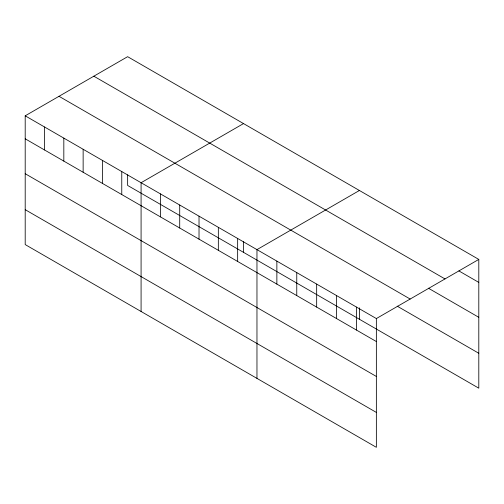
<?xml version="1.0" encoding="UTF-8"?>
<svg xmlns="http://www.w3.org/2000/svg" width="504" height="504" viewBox="0 0 504 504"><rect width="100%" height="100%" fill="white"/><g stroke="black" fill="none" stroke-linecap="round" stroke-linejoin="round"><path stroke-width="0.76" d="M25.2 115.819L376.362 318.56L376.362 447.319L25.2 244.579L25.2 115.819L127.638 56.681L478.8 259.415L478.8 388.181L127.638 185.441L127.638 174.812M243.526 123.581L141.082 182.725L141.082 311.485M359.409 190.487L256.964 249.631L256.964 378.391M376.362 318.56L478.8 259.415M458.898 270.919L478.8 282.404M93.838 76.198L444.994 278.939M428.387 288.206L478.8 317.312M59.006 96.302L410.161 299.042M397.215 306.167L478.8 353.272M25.2 138.808L376.362 341.548M25.2 173.716L376.362 376.456M25.2 209.677L376.362 412.417M359.409 307.862L359.409 319.246M356.46 307.075L356.46 330.057M336.559 295.583L336.559 318.572M316.663 284.099L316.663 307.081M296.762 272.607L296.762 295.596M276.866 261.116L276.866 284.105M243.526 241.718L243.526 252.34M237.649 238.48L237.649 261.469M218.339 227.329L218.339 250.318M199.023 216.178L199.023 239.167M179.708 205.027L179.708 228.016M160.398 193.876L160.398 216.865M121.766 171.574L121.766 194.563M102.457 160.423L102.457 183.412M83.141 149.272L83.141 172.261M63.825 138.121L63.825 161.11M44.516 126.97L44.516 149.959"/></g></svg>
